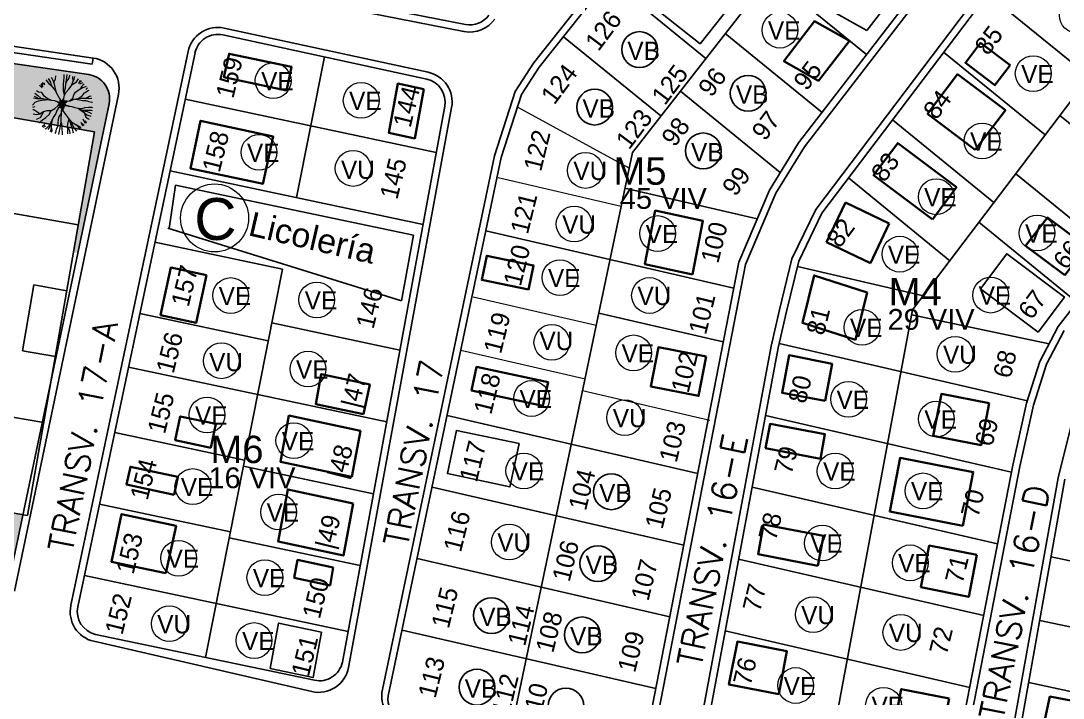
# Model space of a CAD drawing. Extents: x 472704 to 474638, y 1059265 to 1060325.
# Drawn here: x 474059.4 to 474230.8, y 1059726.7 to 1059838 of the extents above; entities that cross this region are included whole.
import ezdxf

# ---------------------------------------------------------------- set-up
doc = ezdxf.new("R2010")
doc.units = 0
doc.header["$LTSCALE"] = 0.4
doc.header["$MEASUREMENT"] = 0
doc.layers.get('0').update_dxf_attribs({"linetype": 'CONTINUOUS', "lineweight": 25})
for name, color, linetype, lineweight in [('AREAS VERDAS', 72, 'CONTINUOUS', 25), ('AREAS VERDES', 2, 'CONTINUOUS', 20), ('CALLES', 140, 'CONTINUOUS', 40), ('CANCHAS', 52, 'CONTINUOUS', 25), ('CASA', 31, 'CONTINUOUS', 30)]:
    doc.layers.add(name, color=color, linetype=linetype, lineweight=lineweight)
for name, color, linetype in [('BIFAMILIARES', 6, 'CONTINUOUS'), ('CASASDURAS', 1, 'CONTINUOUS'), ('Dura', 1, 'CONTINUOUS'), ('MANZANAS', 5, 'CONTINUOUS'), ('NumeroPropu', 6, 'CONTINUOUS'), ('PARCELASPEOPUESTAS', 3, 'CONTINUOUS'), ('PISOS', 8, 'CONTINUOUS'), ('TEXTOPROPU', 7, 'CONTINUOUS'), ('TipoVivienda', 7, 'CONTINUOUS'), ('TOPONIMIA', 1, 'CONTINUOUS'), ('UNIFAMILIAR', 5, 'CONTINUOUS'), ('VIAPROPUESTA', 7, 'CONTINUOUS')]:
    doc.layers.add(name, color=color, linetype=linetype)
doc.styles.add('ARIAL', font='arial.ttf')
doc.styles.add('Numeros Parcelas', font='', dxfattribs={"height": 3})
doc.styles.get("Standard").update_dxf_attribs({"font": 'romans.shx'})
doc.styles.add('TipoVivienda', font='', dxfattribs={"height": 3})
doc.styles.get('Numeros Parcelas').set_extended_font_data('AvantGarde Bk BT')
doc.styles.get('TipoVivienda').set_extended_font_data('AvantGarde Bk BT')

# ---------------------------------------------------------------- blocks, each defined once
blk = doc.blocks.new('FUTBOL')
at = {"layer": 'CANCHAS', "color": 52, "linetype": 'Continuous'}
for p, q in [((473961.99, 1059773.93), (473973, 1059836.97)), ((473973, 1059836.97), (474071.51, 1059819.77)), ((474022.25, 1059828.37), (474011.24, 1059765.32)), ((473970.33, 1059821.71), (473986.59, 1059818.87)), ((473980.91, 1059786.36), (473986.59, 1059818.87)), ((474060.5, 1059756.72), (474071.51, 1059819.77)), ((473973.86, 1059809.92), (473968.44, 1059810.87)), ((473971.97, 1059799.09), (473973.86, 1059809.92)), ((474046.91, 1059774.83), (474052.59, 1059807.34)), ((474052.59, 1059807.34), (474068.84, 1059804.5)), ((473971.97, 1059799.09), (473966.55, 1059800.03)), ((474059.64, 1059783.77), (474061.53, 1059794.61)), ((474061.53, 1059794.61), (474066.95, 1059793.66)), ((473964.65, 1059789.2), (473980.91, 1059786.36)), ((473964.65, 1059789.2), (473980.91, 1059786.36)), ((474059.64, 1059783.77), (474065.06, 1059782.83)), ((474046.91, 1059774.83), (474063.16, 1059771.99)), ((473961.99, 1059773.93), (474060.5, 1059756.72))]:
    blk.add_line(p, q, dxfattribs=at)
blk.add_circle((474016.75, 1059796.85), 4.58, dxfattribs=at)
blk = doc.blocks.new('MATA-P-01')
at = {"color": 84, "linetype": 'ByBlock'}
for p, q in [((18.707, 144.486), (18.732, 144.451)), ((18.723, 144.486), (18.73, 144.458)), ((18.745, 144.499), (18.745, 144.501)), ((18.758, 144.465), (18.745, 144.499)), ((18.79, 144.486), (18.788, 144.517)), ((18.799, 144.445), (18.79, 144.486)), ((18.797, 144.467), (18.806, 144.504)), ((18.806, 144.504), (18.808, 144.514)), ((18.846, 144.488), (18.845, 144.521)), ((18.862, 144.454), (18.846, 144.488)), ((18.87, 144.458), (18.872, 144.493)), ((18.872, 144.493), (18.875, 144.521)), ((18.895, 144.447), (18.899, 144.484)), ((18.899, 144.484), (18.906, 144.517)), ((18.996, 144.482), (18.993, 144.445)), ((18.616, 144.397), (18.605, 144.403)), ((18.647, 144.362), (18.616, 144.397)), ((18.643, 144.402), (18.627, 144.423)), ((18.645, 144.436), (18.645, 144.438)), ((18.68, 144.415), (18.645, 144.436)), ((18.687, 144.432), (18.671, 144.458)), ((18.714, 144.386), (18.68, 144.415)), ((18.701, 144.397), (18.687, 144.432)), ((18.718, 144.451), (18.689, 144.469)), ((18.745, 144.351), (18.714, 144.386)), ((18.732, 144.451), (18.73, 144.456)), ((18.792, 144.432), (18.758, 144.465)), ((18.808, 144.407), (18.792, 144.432)), ((18.808, 144.406), (18.799, 144.445)), ((18.824, 144.367), (18.808, 144.406)), ((18.846, 144.332), (18.824, 144.367)), ((18.868, 144.424), (18.862, 144.454)), ((18.864, 144.375), (18.868, 144.421)), ((18.866, 144.334), (18.864, 144.375)), ((18.868, 144.421), (18.87, 144.458)), ((18.877, 144.334), (18.886, 144.373)), ((18.886, 144.373), (18.892, 144.412)), ((18.892, 144.412), (18.895, 144.447)), ((18.987, 144.377), (18.971, 144.341)), ((19.022, 144.371), (18.986, 144.338)), ((19.013, 144.423), (18.987, 144.377)), ((18.993, 144.445), (19.002, 144.41)), ((19.002, 144.41), (18.993, 144.388)), ((19.04, 144.46), (19.013, 144.423)), ((19.056, 144.388), (19.022, 144.371)), ((19.038, 144.402), (19.024, 144.371)), ((19.069, 144.438), (19.038, 144.402)), ((19.091, 144.417), (19.056, 144.388)), ((19.092, 144.367), (19.107, 144.382)), ((19.127, 144.38), (19.092, 144.367)), ((19.127, 144.373), (19.114, 144.336)), ((18.548, 144.278), (18.544, 144.28)), ((18.582, 144.278), (18.548, 144.278)), ((18.56, 144.321), (18.558, 144.323)), ((18.595, 144.31), (18.56, 144.321)), ((18.589, 144.338), (18.571, 144.347)), ((18.616, 144.284), (18.582, 144.278)), ((18.624, 144.306), (18.589, 144.338)), ((18.631, 144.308), (18.595, 144.31)), ((18.652, 144.278), (18.616, 144.284)), ((18.671, 144.299), (18.631, 144.308)), ((18.667, 144.327), (18.647, 144.362)), ((18.687, 144.278), (18.652, 144.278)), ((18.703, 144.288), (18.667, 144.327)), ((18.707, 144.286), (18.671, 144.299)), ((18.736, 144.275), (18.687, 144.278)), ((18.745, 144.271), (18.703, 144.288)), ((18.758, 144.317), (18.745, 144.351)), ((18.783, 144.247), (18.745, 144.271)), ((18.763, 144.28), (18.758, 144.317)), ((18.792, 144.245), (18.763, 144.28)), ((18.857, 144.295), (18.846, 144.332)), ((18.852, 144.228), (18.859, 144.256)), ((18.857, 144.293), (18.877, 144.334)), ((18.859, 144.256), (18.857, 144.293)), ((18.858, 144.258), (18.858, 144.259)), ((18.866, 144.237), (18.858, 144.258)), ((18.859, 144.297), (18.866, 144.334)), ((18.905, 144.25), (18.892, 144.212)), ((18.924, 144.271), (18.904, 144.249)), ((18.953, 144.306), (18.924, 144.271)), ((18.971, 144.341), (18.953, 144.306)), ((18.986, 144.338), (18.956, 144.312)), ((19.074, 144.241), (19.109, 144.273)), ((19.109, 144.273), (19.143, 144.271)), ((19.114, 144.336), (19.132, 144.362)), ((19.149, 144.347), (19.114, 144.323)), ((19.143, 144.271), (19.17, 144.28)), ((19.183, 144.251), (19.143, 144.234)), ((18.542, 144.162), (18.528, 144.158)), ((18.54, 144.19), (18.529, 144.19)), ((18.54, 144.223), (18.531, 144.221)), ((18.575, 144.219), (18.54, 144.223)), ((18.575, 144.184), (18.54, 144.19)), ((18.58, 144.167), (18.542, 144.162)), ((18.609, 144.206), (18.575, 144.219)), ((18.611, 144.177), (18.575, 144.184)), ((18.611, 144.151), (18.576, 144.132)), ((18.616, 144.169), (18.58, 144.167)), ((18.605, 144.14), (18.582, 144.106)), ((18.643, 144.19), (18.609, 144.206)), ((18.647, 144.175), (18.611, 144.177)), ((18.647, 144.167), (18.611, 144.151)), ((18.663, 144.174), (18.616, 144.169)), ((18.68, 144.182), (18.643, 144.19)), ((18.683, 144.184), (18.647, 144.167)), ((18.685, 144.184), (18.647, 144.175)), ((18.72, 144.186), (18.685, 144.184)), ((18.754, 144.19), (18.72, 144.186)), ((18.788, 144.186), (18.754, 144.19)), ((18.793, 144.185), (18.781, 144.186)), ((18.817, 144.236), (18.783, 144.247)), ((18.783, 144.186), (18.803, 144.187)), ((18.814, 144.186), (18.793, 144.185)), ((18.803, 144.187), (18.823, 144.189)), ((18.835, 144.178), (18.814, 144.186)), ((18.815, 144.236), (18.852, 144.228)), ((18.82, 144.23), (18.816, 144.236)), ((18.836, 144.21), (18.82, 144.23)), ((18.823, 144.189), (18.836, 144.21)), ((18.862, 144.242), (18.826, 144.182)), ((18.826, 144.182), (18.845, 144.229)), ((18.845, 144.229), (18.829, 144.22)), ((18.84, 144.158), (18.835, 144.178)), ((18.836, 144.117), (18.843, 144.138)), ((18.84, 144.182), (18.862, 144.243)), ((18.843, 144.138), (18.84, 144.158)), ((18.842, 144.166), (18.862, 144.242)), ((18.873, 144.232), (18.842, 144.166)), ((18.843, 144.124), (18.873, 144.232)), ((18.885, 144.225), (18.843, 144.124)), ((18.886, 144.227), (18.845, 144.158)), ((18.859, 144.136), (18.856, 144.126)), ((18.886, 144.227), (18.857, 144.138)), ((18.857, 144.138), (18.891, 144.221)), ((18.871, 144.157), (18.859, 144.136)), ((18.886, 144.227), (18.866, 144.237)), ((18.871, 144.209), (18.877, 144.226)), ((18.892, 144.153), (18.871, 144.157)), ((18.891, 144.221), (18.875, 144.159)), ((18.875, 144.159), (18.899, 144.207)), ((18.885, 144.181), (18.887, 144.16)), ((18.906, 144.168), (18.885, 144.181)), ((18.902, 144.247), (18.886, 144.227)), ((18.887, 144.16), (18.891, 144.153)), ((18.905, 144.205), (18.892, 144.212)), ((18.892, 144.154), (18.908, 144.112)), ((18.899, 144.207), (18.897, 144.175)), ((18.899, 144.193), (18.926, 144.208)), ((18.904, 144.171), (18.899, 144.193)), ((18.904, 144.249), (18.9, 144.245)), ((18.908, 144.164), (18.904, 144.171)), ((18.928, 144.208), (18.905, 144.205)), ((18.935, 144.13), (18.908, 144.164)), ((18.953, 144.215), (18.928, 144.208)), ((18.989, 144.212), (18.953, 144.215)), ((19.033, 144.21), (18.989, 144.212)), ((18.991, 144.21), (19.038, 144.219)), ((19.074, 144.21), (19.033, 144.21)), ((19.038, 144.219), (19.074, 144.241)), ((19.054, 144.203), (19.04, 144.208)), ((19.091, 144.19), (19.054, 144.203)), ((19.112, 144.206), (19.074, 144.21)), ((19.107, 144.212), (19.081, 144.21)), ((19.125, 144.177), (19.091, 144.19)), ((19.143, 144.234), (19.107, 144.212)), ((19.149, 144.199), (19.112, 144.206)), ((19.159, 144.156), (19.125, 144.177)), ((19.149, 144.208), (19.132, 144.201)), ((19.183, 144.219), (19.149, 144.208)), ((19.185, 144.199), (19.149, 144.199)), ((19.179, 144.119), (19.159, 144.156)), ((18.54, 144.127), (18.531, 144.127)), ((18.576, 144.132), (18.54, 144.127)), ((18.548, 144.092), (18.54, 144.091)), ((18.582, 144.106), (18.548, 144.092)), ((18.584, 144.045), (18.566, 144.045)), ((18.582, 144.066), (18.567, 144.045)), ((18.614, 144.032), (18.582, 144.014)), ((18.611, 144.079), (18.584, 144.045)), ((18.593, 144.003), (18.62, 144.038)), ((18.729, 144.023), (18.694, 144.012)), ((18.747, 144.032), (18.711, 143.997)), ((18.743, 144.025), (18.725, 143.988)), ((18.763, 144.051), (18.729, 144.023)), ((18.77, 144.06), (18.743, 144.025)), ((18.758, 144.043), (18.763, 144.008)), ((18.805, 144.088), (18.77, 144.06)), ((18.839, 144.121), (18.805, 144.088)), ((18.855, 144.126), (18.835, 144.116)), ((18.835, 144.116), (18.835, 144.117)), ((18.837, 144.006), (18.845, 144.043)), ((18.845, 144.043), (18.85, 144.079)), ((18.85, 144.079), (18.855, 144.114)), ((18.853, 144.092), (18.872, 144.054)), ((18.855, 144.114), (18.856, 144.126)), ((18.872, 144.054), (18.872, 144.019)), ((18.908, 144.112), (18.913, 144.077)), ((18.913, 144.077), (18.926, 144.043)), ((18.926, 144.043), (18.937, 144.008)), ((18.969, 144.095), (18.935, 144.13)), ((18.98, 144.058), (18.969, 144.095)), ((18.971, 144.097), (19.013, 144.086)), ((19.009, 144.014), (18.98, 144.058)), ((19.013, 144.086), (19.047, 144.069)), ((19.047, 144.069), (19.06, 144.032)), ((19.047, 144.069), (19.083, 144.038)), ((19.06, 144.032), (19.069, 143.997)), ((19.083, 144.038), (19.118, 144.023)), ((19.085, 144.038), (19.119, 144.054)), ((19.118, 144.023), (19.152, 144.021)), ((19.119, 144.054), (19.158, 144.071)), ((19.172, 144.097), (19.15, 144.108)), ((19.158, 144.071), (19.167, 144.069)), ((18.622, 143.99), (18.611, 143.977)), ((18.672, 144.003), (18.622, 143.99)), ((18.656, 143.997), (18.625, 143.964)), ((18.683, 143.96), (18.652, 143.932)), ((18.694, 144.012), (18.656, 143.997)), ((18.711, 143.997), (18.683, 143.96)), ((18.689, 143.919), (18.683, 143.91)), ((18.705, 143.953), (18.689, 143.919)), ((18.725, 143.988), (18.705, 143.953)), ((18.729, 143.927), (18.716, 143.892)), ((18.758, 143.962), (18.729, 143.927)), ((18.75, 143.932), (18.743, 143.895)), ((18.761, 143.969), (18.75, 143.932)), ((18.763, 144.008), (18.761, 143.969)), ((18.814, 143.925), (18.803, 143.89)), ((18.821, 143.96), (18.814, 143.925)), ((18.835, 143.997), (18.821, 143.96)), ((18.834, 143.971), (18.837, 144.006)), ((18.834, 143.934), (18.834, 143.971)), ((18.835, 143.895), (18.834, 143.934)), ((18.868, 143.982), (18.862, 143.947)), ((18.862, 143.947), (18.873, 143.91)), ((18.872, 144.019), (18.868, 143.982)), ((18.873, 143.91), (18.875, 143.873)), ((18.931, 143.923), (18.917, 143.888)), ((18.933, 143.925), (18.93, 143.89)), ((18.939, 143.96), (18.933, 143.925)), ((18.937, 144.008), (18.939, 143.969)), ((18.939, 143.999), (18.948, 143.964)), ((18.939, 143.969), (18.946, 143.925)), ((18.946, 143.925), (18.964, 143.89)), ((18.948, 143.964), (18.96, 143.93)), ((18.96, 143.93), (18.987, 143.892)), ((19.016, 143.904), (18.991, 143.925)), ((19.031, 143.91), (19.007, 143.94)), ((19.04, 143.98), (19.009, 144.014)), ((19.074, 143.94), (19.04, 143.98)), ((19.069, 143.997), (19.103, 143.977)), ((19.103, 143.977), (19.107, 143.973)), ((19.152, 144.021), (19.154, 144.021)), ((18.743, 143.895), (18.743, 143.884)), ((18.803, 143.89), (18.797, 143.862)), ((18.834, 143.86), (18.835, 143.895)), ((18.875, 143.873), (18.879, 143.86)), ((18.917, 143.888), (18.919, 143.864)), ((18.93, 143.89), (18.931, 143.869)), ((18.987, 143.892), (18.996, 143.888))]:
    blk.add_line(p, q, dxfattribs=at)

msp = doc.modelspace()

# ---------------------------------------------------------------- hatches: boundary and pattern name
at = {"layer": 'AREAS VERDAS'}
h = msp.add_hatch(dxfattribs=at)
h.set_pattern_fill('AR-SAND', color=64, style=0)
h.set_pattern_definition([(37.5, (0, 0), (-0.0629933581, 1.926823769), [0, -1.52, 0, -1.7, 0, -1.625]), (7.5, (0, 0), (1.769776705, 2.822146065), [0, -0.82, 0, -1.37, 0, -0.525]), (327.5, (-1.23, 0), (3.1141418618, 0.0056590535), [0, -0.5, 0, -1.8, 0, -2.35]), (317.5, (-1.23, 0), (3.0061266046, 0.877675565), [0, -0.25, 0, -1.18, 0, -1.35])])
h.paths.add_polyline_path([(474070.56, 1059829.18), (474000, 1059839.52), (474000, 1059832.26), (474071.51, 1059819.77), (474068.06, 1059800), (474068.78, 1059800), (474073.89, 1059824.4, 0.432243)])
h.paths.add_polyline_path([(473969.16, 1059844.05), (473961.47, 1059800), (473966.54, 1059800), (473973, 1059836.97), (474000, 1059832.26), (474000, 1059839.52)])
h.paths.add_polyline_path([(473966.54, 1059800), (473961.47, 1059800), (473955.47, 1059765.65), (473990.76, 1059757.51), (473994.46, 1059758.71), (473995.22, 1059763.05), (473961.13, 1059769), (473961.99, 1059773.93)])
h.paths.add_polyline_path([(474058.7, 1059751.96), (474015.87, 1059759.44), (474014.92, 1059754), (474017.72, 1059751.3), (474052.7, 1059743.23, 0.420068), (474057.52, 1059746.31)])
at = {"layer": 'PISOS', "linetype": 'Continuous', "lineweight": 20}
h = msp.add_hatch(dxfattribs=at)
h.set_pattern_fill('ANGLE', color=256, scale=5, angle=45, style=0)
h.set_pattern_definition([(45, (0, 0), (-0.9722718241, 0.9722718241), [1, -0.375]), (135, (0, 0), (-0.9722718241, -0.9722718241), [1, -0.375])])
h.paths.add_polyline_path([(474015.87, 1059759.44), (474024.17, 1059757.99), (474024.18, 1059758.03), (474024.17, 1059757.99), (474058.7, 1059751.96), (474059.73, 1059756.85), (474000, 1059767.29), (474000, 1059755.59), (474014.03, 1059752.35), (474018.23, 1059748.31), (474019.79, 1059747.95), (474020.01, 1059748.92), (474020.42, 1059750.68), (474017.72, 1059751.3), (474014.92, 1059754)])
h.paths.add_polyline_path([(474000, 1059767.29), (473961.99, 1059773.93), (473961.13, 1059769), (473964.24, 1059768.46), (473964.02, 1059768.75), (473963.59, 1059769.34), (473963.56, 1059769.36), (473963.55, 1059769.39), (473964.02, 1059768.75), (473964.24, 1059768.46), (473965.76, 1059768.19), (473965.76, 1059768.33), (473965.92, 1059768.94), (473966, 1059769.66), (473966.01, 1059769.66), (473966, 1059769.62), (473965.92, 1059768.94), (473965.76, 1059768.33), (473965.76, 1059768.19), (473966.01, 1059768.15), (473966.05, 1059768.24), (473966.48, 1059768.69), (473966.83, 1059769.21), (473966.84, 1059769.23), (473966.85, 1059769.24), (473966.48, 1059768.69), (473966.05, 1059768.24), (473966.01, 1059768.15), (473987.21, 1059764.45), (473987.1, 1059764.6), (473987.07, 1059764.62), (473987.06, 1059764.65), (473987.21, 1059764.45), (473989.4, 1059764.07), (473989.43, 1059764.2), (473989.52, 1059764.92), (473989.52, 1059764.92), (473989.51, 1059764.88), (473989.43, 1059764.2), (473989.4, 1059764.07), (473990, 1059763.96), (473990.35, 1059764.48), (473990.35, 1059764.49), (473990.36, 1059764.5), (473990, 1059763.96), (473995.22, 1059763.05), (473994.46, 1059758.71), (473991.82, 1059757.86), (473991.85, 1059757.81), (473991.78, 1059757.85), (473990.76, 1059757.51), (473990.5, 1059757.58), (473990.51, 1059757.52), (473990.49, 1059757.58), (473988.66, 1059758), (473988.26, 1059756.25), (473988.03, 1059755.27), (473989, 1059755.05), (473994.54, 1059756.85), (474000, 1059755.59)])

# ---------------------------------------------------------------- linework, layer by layer
at = {"layer": 'BIFAMILIARES', "linetype": 'Continuous'}
for centre in [(474161.16, 1059833.3), (474179.02, 1059826.11), (474153.77, 1059823.84), (474171.63, 1059816.65), (474156.52, 1059760.62), (474154.29, 1059748.82), (474136.79, 1059740.27), (474151.73, 1059737.1), (474134.41, 1059728.51), (474149.04, 1059725.4)]:
    msp.add_circle(centre, 2.94, dxfattribs=at)
at = {"layer": 'CASA'}
for p, q in [((474195.02, 1059808.16), (474191.91, 1059801.67)), ((474195.02, 1059808.16), (474202.24, 1059804.7)), ((474202.24, 1059804.7), (474199.13, 1059798.21)), ((474191.91, 1059801.67), (474199.13, 1059798.21))]:
    msp.add_line(p, q, dxfattribs=at)
for points in [[(474190.62, 1059828.16), (474195.67, 1059834.72), (474189.95, 1059837.95), (474184.9, 1059831.38), (474190.62, 1059828.16)], [(474103.08, 1059826.53), (474103.92, 1059830.44), (474093.64, 1059832.62), (474092.8, 1059828.76), (474103.09, 1059826.57)], [(474125.67, 1059826.77), (474121.37, 1059827.7), (474119.89, 1059819.64), (474124.19, 1059818.7), (474125.67, 1059826.77)], [(474099.21, 1059811.18), (474100.91, 1059819), (474088.95, 1059821.6), (474087.29, 1059813.77), (474099.22, 1059811.24)], [(474209.32, 1059805.39), (474213.28, 1059810.67), (474203.62, 1059817.92), (474199.66, 1059812.64), (474209.31, 1059805.41)], [(474169.85, 1059796.32), (474162.03, 1059798.01), (474163.75, 1059806.84), (474171.58, 1059805.15), (474169.85, 1059796.32)], [(474142.87, 1059793.8), (474143.72, 1059797.81), (474136.03, 1059799.42), (474135.2, 1059795.45), (474142.88, 1059793.84)], [(474196.68, 1059785.58), (474187.94, 1059788.38), (474189.86, 1059796.17), (474198.59, 1059793.37), (474196.68, 1059785.58)], [(474191.68, 1059775.57), (474184.6, 1059776.9), (474185.75, 1059783.05), (474192.82, 1059781.66), (474191.68, 1059775.57)], [(474145.26, 1059774.75), (474146.11, 1059778.66), (474134.34, 1059781.13), (474133.53, 1059777.28), (474145.26, 1059774.75)], [(474218.67, 1059775.17), (474210.82, 1059776.7), (474209.47, 1059769.84), (474217.34, 1059768.3), (474218.67, 1059775.17)], [(474113.83, 1059763.06), (474102.09, 1059765.56), (474103.49, 1059773.14), (474115.23, 1059770.64), (474113.83, 1059763.06)], [(474190.91, 1059766.04), (474191.66, 1059770.07), (474182.62, 1059771.76), (474181.88, 1059767.81), (474190.91, 1059766.04)], [(474114.05, 1059758.72), (474112.47, 1059750.16), (474101.71, 1059752.45), (474103.29, 1059761.01), (474114.05, 1059758.72)], [(474083.25, 1059747.22), (474084.91, 1059755.05), (474075.96, 1059756.96), (474074.29, 1059749.13), (474083.25, 1059747.22)], [(474190.47, 1059748.47), (474191.43, 1059753.38), (474181.56, 1059755.23), (474180.66, 1059750.39), (474190.47, 1059748.47)], [(474216.65, 1059750.25), (474208.8, 1059751.77), (474207.45, 1059744.92), (474215.31, 1059743.38), (474216.65, 1059750.25)], [(474212.07, 1059726.66), (474204.21, 1059728.18), (474202.87, 1059721.33), (474210.73, 1059719.79), (474212.07, 1059726.66)]]:
    msp.add_lwpolyline(points, dxfattribs=at)
for points in [[(474222.12, 1059830.73), (474217.23, 1059834.39), (474214.76, 1059831.12), (474219.62, 1059827.43)], [(474216.38, 1059816.8), (474208.53, 1059822.75), (474213.46, 1059829.24), (474221.34, 1059823.33)], [(474231.1, 1059796.2), (474234.73, 1059800.85), (474228.25, 1059805.71), (474224.62, 1059801.06)], [(474089.9, 1059796.21), (474088.24, 1059788.39), (474082.38, 1059789.64), (474084.04, 1059797.46)], [(474172.12, 1059782.84), (474164.27, 1059784.37), (474163.01, 1059777.9), (474170.86, 1059776.37)], [(474115.73, 1059773.37), (474116.77, 1059778.26), (474108.81, 1059779.95), (474107.9, 1059775.04)], [(474090.64, 1059767.85), (474091.47, 1059771.76), (474085.6, 1059773.01), (474084.77, 1059769.1)], [(474214.32, 1059755.01), (474216.05, 1059763.85), (474204.01, 1059766.19), (474202.3, 1059757.37)], [(474084.6, 1059760.13), (474085.23, 1059763.06), (474077.4, 1059764.73), (474076.78, 1059761.79)], [(474110.78, 1059748.17), (474104.91, 1059749.42), (474104.37, 1059746.47), (474110.24, 1059745.22)], [(474184.07, 1059727.33), (474185.4, 1059734.41), (474177.25, 1059736.01), (474175.87, 1059728.94)], [(474235.53, 1059725.64), (474228.66, 1059726.96), (474226.47, 1059716.79), (474233.34, 1059715.47)]]:
    msp.add_lwpolyline(points, close=True, dxfattribs=at)
at = {"layer": 'CASASDURAS'}
for p, q in [((474084.84, 1059810.99), (474124, 1059802.79)), ((474083.54, 1059803.95), (474122.02, 1059792.02))]:
    msp.add_line(p, q, dxfattribs=at)
for points in [[(474165.35, 1059851.12), (474177.22, 1059841.95), (474171.12, 1059834.26), (474159.37, 1059843.57), (474165.35, 1059851.12)], [(474198.54, 1059836.45), (474203.47, 1059842.85), (474192.03, 1059849.3), (474187.1, 1059842.9), (474198.54, 1059836.45)], [(474083.76, 1059803.88), (474084.84, 1059810.99)], [(474122.02, 1059792.02), (474124, 1059802.79)], [(474226.73, 1059786.85), (474231.05, 1059792.61), (474221.56, 1059799.73), (474217.24, 1059793.97), (474226.73, 1059786.85)], [(474139.8, 1059761.4), (474141.34, 1059768.53), (474131.02, 1059770.7), (474129.54, 1059763.61), (474139.81, 1059761.46)], [(474108.82, 1059737.54), (474107.45, 1059730.07), (474100.4, 1059731.57), (474101.78, 1059739.04), (474108.82, 1059737.54)]]:
    msp.add_lwpolyline(points, dxfattribs=at)
at = {"layer": 'Dura', "linetype": 'Continuous', "lineweight": 20}
for centre in [(474108.06, 1059792.15), (474218.92, 1059792.94), (474142.12, 1059764.05), (474097.75, 1059736.17)]:
    msp.add_circle(centre, 2.94, dxfattribs=at)
at = {"layer": 'PARCELASPEOPUESTAS', "linetype": 'Continuous'}
for p, q in [((474206.44, 1059908.3), (474144.67, 1059830.38)), ((474225.61, 1059900.39), (474160, 1059816.4)), ((474187.31, 1059817.96), (474241.41, 1059888.23)), ((474242.16, 1059873.73), (474191.13, 1059806.41)), ((474261.12, 1059863.12), (474206.08, 1059790.51)), ((474229.99, 1059787.78), (474276.43, 1059847.32)), ((474096.82, 1059844.43), (474132.51, 1059837.41)), ((474172.06, 1059831.84), (474156.12, 1059844.82)), ((474198.5, 1059832.49), (474182.65, 1059845.4)), ((474218.39, 1059842.45), (474235.12, 1059828.83)), ((474191.18, 1059822.98), (474175.26, 1059835.94)), ((474092.61, 1059835.7), (474126.14, 1059828.43)), ((474164.67, 1059822.38), (474148.66, 1059835.41)), ((474088.1, 1059833.01), (474068.75, 1059741.72)), ((474211.17, 1059832.85), (474227.87, 1059819.26)), ((474109.32, 1059832.08), (474104.74, 1059808.98)), ((474144.67, 1059830.38), (474141.75, 1059825.89)), ((474141.75, 1059825.89), (474138.4, 1059815.56)), ((474184.31, 1059813.1), (474167.87, 1059826.48)), ((474086.43, 1059825.13), (474127.72, 1059816.37)), ((474112.28, 1059732.63), (474129.11, 1059823.97)), ((474246.65, 1059809.14), (474230.29, 1059822.45)), ((474219.46, 1059808.17), (474202.76, 1059821.75)), ((474182.52, 1059810.21), (474187.31, 1059817.96)), ((474138.4, 1059815.56), (474119.83, 1059727.1)), ((474160, 1059816.4), (474140.06, 1059721.44)), ((474083.94, 1059813.39), (474125.55, 1059804.57)), ((474212.21, 1059798.6), (474195.51, 1059812.19)), ((474239.26, 1059799.67), (474223.03, 1059812.88)), ((474158.76, 1059810.52), (474180.52, 1059805.5)), ((474177.48, 1059798.33), (474182.52, 1059810.21)), ((474191.13, 1059806.41), (474187.34, 1059798.5)), ((474135.86, 1059803.48), (474176.65, 1059794.08)), ((474233.11, 1059791.79), (474216.99, 1059804.91)), ((474081.45, 1059801.65), (474102.41, 1059797.21)), ((474162.02, 1059718.94), (474177.48, 1059798.33)), ((474187.34, 1059798.5), (474185.31, 1059790.24)), ((474102.41, 1059797.21), (474089.76, 1059733.38)), ((474187.12, 1059797.62), (474207.84, 1059792.84)), ((474078.96, 1059789.91), (474100.08, 1059785.43)), ((474154.45, 1059789.96), (474174.93, 1059785.24)), ((474185.31, 1059790.24), (474183.95, 1059784.29)), ((474190.87, 1059709.29), (474206.08, 1059790.51)), ((474228.52, 1059784.95), (474205.92, 1059789.69)), ((474100.66, 1059788.38), (474121.74, 1059783.91)), ((474227.01, 1059782.03), (474229.99, 1059787.78)), ((474184.11, 1059784.97), (474224.95, 1059775.55)), ((474183.95, 1059784.29), (474171.35, 1059716.98)), ((474077.1, 1059781.1), (474119.57, 1059772.1)), ((474224.83, 1059775.17), (474227.01, 1059782.03)), ((474222.58, 1059765.01), (474224.83, 1059775.17)), ((474129.49, 1059773.14), (474170.72, 1059763.63)), ((474181.87, 1059773.17), (474222.35, 1059763.84)), ((474074.82, 1059770.34), (474096.19, 1059765.81)), ((474095.99, 1059764.83), (474117.39, 1059760.3)), ((474211.71, 1059709.12), (474222.58, 1059765.01)), ((474231.14, 1059762.67), (474221.27, 1059707.51)), ((474127.03, 1059761.39), (474168.43, 1059751.85)), ((474179.66, 1059761.37), (474220.06, 1059752.05)), ((474072.33, 1059758.6), (474093.86, 1059754.04)), ((474093.66, 1059753.06), (474115.21, 1059748.49)), ((474124.56, 1059749.65), (474166.13, 1059740.06)), ((474177.45, 1059749.56), (474217.77, 1059740.26)), ((474228.87, 1059749.95), (474253.4, 1059744.71)), ((474069.84, 1059746.87), (474113.22, 1059737.67)), ((474226.99, 1059739.47), (474251.52, 1059734.22)), ((474071.64, 1059737.16), (474107.69, 1059729.64)), ((474122.09, 1059737.9), (474163.84, 1059728.28)), ((474175.24, 1059737.76), (474215.46, 1059728.48)), ((474225.17, 1059729.27), (474249.7, 1059724.02))]:
    msp.add_line(p, q, dxfattribs=at)
at = {"layer": 'PARCELASPEOPUESTAS', "linetype": 'Continuous', "lineweight": 20}
for p, q in [((474159.46, 1059813.83), (474141.09, 1059823.84)), ((474137.89, 1059812.25), (474158.15, 1059807.58)), ((474133.78, 1059792.68), (474154.03, 1059788.01)), ((474131.75, 1059783.91), (474152.01, 1059779.24)), ((474151.77, 1059777.24), (474172.74, 1059772.4))]:
    msp.add_line(p, q, dxfattribs=at)
at = {"layer": 'PARCELASPEOPUESTAS', "linetype": 'Continuous'}
for centre, radius, start, end in [((474133.25, 1059841.17), 3.83, 258.8712, 324.9466), ((474091.79, 1059831.94), 3.85, 77.7678, 168.0297), ((474125.33, 1059824.67), 3.85, 349.5588, 77.7678), ((474072.5, 1059740.92), 3.83, 168.0297, 257.0141), ((474108.49, 1059733.43), 3.87, 258.0297, 348.157)]:
    msp.add_arc(centre, radius, start, end, dxfattribs=at)
at = {"layer": 'TipoVivienda', "linetype": 'Continuous', "lineweight": 20}
for centre in [(474233.17, 1059838.92), (474184.25, 1059836.49), (474100.89, 1059828.18), (474225.91, 1059829.35), (474115.37, 1059824.94), (474217.5, 1059818.26), (474098.56, 1059816.41), (474209.96, 1059809.1), (474164.14, 1059803.06), (474226.55, 1059803.15), (474203.98, 1059799.67), (474148.07, 1059795.82), (474093.9, 1059792.87), (474197.75, 1059787.63), (474160.17, 1059783.45), (474106.62, 1059780.79), (474143.39, 1059775.95), (474195.54, 1059775.83), (474090.01, 1059773.25), (474209.99, 1059772.58), (474104.29, 1059769.02), (474193.33, 1059764.02), (474087.68, 1059761.48), (474207.78, 1059760.77), (474101.8, 1059757.28), (474191.22, 1059752.19), (474085.35, 1059749.7), (474205.68, 1059748.94), (474099.52, 1059746.52), (474186.84, 1059728.78), (474201.29, 1059725.53)]:
    msp.add_circle(centre, 2.94, dxfattribs=at)
at = {"layer": 'TOPONIMIA', "linetype": 'Continuous', "lineweight": 20}
msp.add_circle((474091.25, 1059805.62), 5.59, dxfattribs=at)
at = {"layer": 'UNIFAMILIAR', "linetype": 'Continuous', "lineweight": 20}
for centre in [(474114.05, 1059813.76), (474152.25, 1059813.43), (474150.4, 1059804.62), (474162.8, 1059792.88), (474146.73, 1059785.18), (474213.06, 1059783.22), (474092.37, 1059782.15), (474158.73, 1059772.81), (474139.74, 1059752.35), (474189.73, 1059740.43), (474083.81, 1059738.93), (474204.14, 1059737.5)]:
    msp.add_circle(centre, 2.94, dxfattribs=at)
at = {"layer": 'VIAPROPUESTA'}
for p, q in [((474206.31, 1059910.02), (474143.72, 1059831.06)), ((474188.27, 1059817.29), (474239.21, 1059883.45)), ((474241.07, 1059874.22), (474190.13, 1059807.02)), ((474086.9, 1059832.98), (474067.61, 1059741.96)), ((474143.72, 1059831.06), (474140.68, 1059826.4)), ((474075.44, 1059825.93), (474058.32, 1059744.29)), ((474140.68, 1059826.4), (474137.27, 1059815.86)), ((474073.89, 1059824.4), (474057.52, 1059746.31)), ((474113.29, 1059731.74), (474130.24, 1059823.76)), ((474183.56, 1059809.67), (474188.27, 1059817.29)), ((474137.27, 1059815.86), (474118.85, 1059728.15)), ((474178.6, 1059797.99), (474183.56, 1059809.67)), ((474190.13, 1059807.02), (474186.23, 1059798.89)), ((474186.23, 1059798.89), (474184.17, 1059790.51)), ((474163.17, 1059718.71), (474178.6, 1059797.99)), ((474184.17, 1059790.51), (474182.8, 1059784.53)), ((474228.09, 1059781.58), (474230.98, 1059787.15)), ((474182.8, 1059784.53), (474170.2, 1059717.2)), ((474225.96, 1059774.87), (474228.09, 1059781.58)), ((474233.6, 1059777.22), (474229.99, 1059762.92)), ((474223.72, 1059764.77), (474225.96, 1059774.87)), ((474212.86, 1059708.89), (474223.72, 1059764.77)), ((474229.99, 1059762.92), (474220.11, 1059707.72))]:
    msp.add_line(p, q, dxfattribs=at)
at = {"layer": 'VIAPROPUESTA', "linetype": 'Continuous'}
for p, q in [((474071.27, 1059831.91), (473874.9, 1059860.69)), ((474071.13, 1059830.92), (473874.76, 1059859.7)), ((474070.56, 1059829.18), (473969.16, 1059844.05)), ((474096.6, 1059843.28), (474132.28, 1059836.26)), ((474092.85, 1059836.83), (474126.39, 1059829.56)), ((474071.13, 1059830.92), (474071.27, 1059831.91)), ((474071.37, 1059736.05), (474107.25, 1059727.78))]:
    msp.add_line(p, q, dxfattribs=at)
for centre, radius, start, end in [((474133.25, 1059841.17), 5, 258.8712, 324.9466), ((474091.79, 1059831.94), 5, 77.7678, 168.0297), ((474070.55, 1059826.96), 5, 348.157, 81.6613), ((474069.98, 1059825.23), 4, 348.157, 81.6613), ((474125.33, 1059824.67), 5, 349.5588, 77.7678), ((474072.5, 1059740.92), 5, 168.0297, 257.0141), ((474108.37, 1059732.65), 5, 257.0141, 349.5588)]:
    msp.add_arc(centre, radius, start, end, dxfattribs=at)
at = {"layer": 'VIAPROPUESTA'}
for centre, radius in [((474123.75, 1059727.12), 5), ((474122.76, 1059726.49), 3)]:
    msp.add_arc(centre, radius, 168.1425, 257.8114, dxfattribs=at)

# ---------------------------------------------------------------- block references
at = {"layer": 'AREAS VERDES', "linetype": 'Continuous', "ltscale": 0.5, "xscale": -14.99999999996515, "yscale": 15, "zscale": 15, "rotation": 348.5314147924839}
msp.add_blockref('MATA-P-01', (473913.44, 1057648.36), dxfattribs=at)
at = {"layer": 'CANCHAS', "linetype": 'Continuous'}
msp.add_blockref('FUTBOL', (0, 0), dxfattribs=at)

# ---------------------------------------------------------------- texts
at = {"layer": 'CALLES', "linetype": 'Continuous'}
for s, p in [('TRANSV. 17-A', (474067.81, 1059750.44)), ('TRANSV. 17', (474122.98, 1059751.38)), ('TRANSV. 16-E', (474171.28, 1059731.62)), ('TRANSV. 16-D', (474220.97, 1059722.92))]:
    msp.add_text(s, height=4, rotation=78.6575, dxfattribs=at).set_placement(p)
at = {"layer": 'MANZANAS', "linetype": 'Continuous', "style": 'ARIAL'}
for s, height, p in [('M5', 4.5, (474156.86, 1059811.08)), ('45 VIV', 3.416, (474157.91, 1059807.12)), ('M4', 4.5, (474202.13, 1059791.27)), ('29 VIV', 3.416, (474201.95, 1059787.24)), ('M6', 4.5, (474090.57, 1059765.34)), ('16 VIV', 3.416, (474090.24, 1059761.21))]:
    msp.add_text(s, height=height, dxfattribs=at).set_placement(p)
at = {"layer": 'NumeroPropu', "linetype": 'Continuous', "lineweight": 20, "style": 'Numeros Parcelas'}
for s, rotation, p in [('126', 53.1502, (474154.39, 1059832.86)), ('85', 53.1502, (474218.46, 1059832.17)), ('159', 76.1533, (474094.32, 1059825.12)), ('124', 53.1502, (474147.13, 1059824.07)), ('125', 53.1502, (474165.32, 1059823.97)), ('95', 53.1502, (474188.66, 1059826.37)), ('96', 53.1502, (474172.98, 1059825.3)), ('144', 76.1533, (474123.47, 1059820.32)), ('84', 53.1502, (474209.99, 1059821.6)), ('123', 53.1502, (474159.44, 1059816.68)), ('97', 53.1502, (474181.79, 1059818.13)), ('98', 53.1502, (474166.94, 1059817.13)), ('158', 76.1533, (474092.08, 1059812.95)), ('122', 76.1533, (474144.95, 1059813.12)), ('145', 76.1533, (474121.3, 1059808.51)), ('83', 53.1502, (474201.42, 1059811.33)), ('99', 53.1502, (474176.92, 1059809)), ('121', 76.1533, (474142.78, 1059802.8)), ('82', 53.1502, (474194.08, 1059800.51)), ('100', 76.1533, (474174.09, 1059798.01)), ('66', 53.1502, (474231.36, 1059796.93)), ('120', 76.1533, (474141.62, 1059794.26)), ('157', 76.1533, (474086.97, 1059790.87)), ('146', 76.1533, (474117.38, 1059787.25)), ('67', 53.1502, (474225.61, 1059788.72)), ('101', 76.1533, (474172.08, 1059786.3)), ('119', 76.1533, (474138.36, 1059783.15)), ('81', 76.1533, (474191.47, 1059786.18)), ('156', 76.1533, (474084.5, 1059779.91)), ('102', 76.1533, (474169.2, 1059776.71)), ('68', 76.1533, (474222.17, 1059779.11)), ('|47', 76.1533, (474114.95, 1059774.24)), ('118', 76.1533, (474136.75, 1059773.17)), ('80', 76.1533, (474188.46, 1059774.97)), ('155', 76.1533, (474083.08, 1059769.99)), ('69', 76.1533, (474219.17, 1059767.91)), ('103', 76.1533, (474167.24, 1059765.27)), ('117', 76.1533, (474134.38, 1059762.03)), ('|48', 76.1533, (474112.72, 1059762.57)), ('79', 76.1533, (474186.16, 1059763.32)), ('154', 76.1533, (474080.23, 1059759.08)), ('104', 76.1533, (474152.33, 1059757.37)), ('105', 76.1533, (474164.92, 1059754.33)), ('70', 76.1533, (474216.87, 1059756.25)), ('116', 76.1533, (474131.77, 1059750.54)), ('78', 76.1533, (474183.57, 1059752.44)), ('|49', 76.1533, (474110.71, 1059751.04)), ('153', 76.1533, (474077.9, 1059746.91)), ('106', 76.1533, (474149.64, 1059745.68)), ('107', 76.1533, (474162.61, 1059742.55)), ('71', 76.1533, (474214.27, 1059745.38)), ('150', 76.1533, (474108.55, 1059739.58)), ('77', 76.1533, (474180.97, 1059740.73)), ('152', 76.1533, (474076.08, 1059736.96)), ('115', 76.1533, (474129.77, 1059738)), ('114', 76.1533, (474142.31, 1059735.1)), ('108', 76.1533, (474146.94, 1059733.99)), ('72', 76.1533, (474211.67, 1059733.66)), ('151', 76.1533, (474106.73, 1059730.07)), ('109', 76.1533, (474160.41, 1059730.76)), ('113', 76.1533, (474127.59, 1059726.55)), ('76', 76.1533, (474179.4, 1059728.62)), ('112', 76.1533, (474139.71, 1059723.75)), ('110', 76.1533, (474144.56, 1059722.22))]:
    msp.add_text(s, height=3, rotation=rotation, dxfattribs=at).set_placement(p)
at = {"layer": 'TEXTOPROPU', "style": 'ARIAL'}
msp.add_text('Licolería', height=4, rotation=347.0034, dxfattribs=at).set_placement((474096.61, 1059802.81))
at = {"layer": 'TipoVivienda', "linetype": 'Continuous', "lineweight": 20, "style": 'TipoVivienda'}
for s, p in [('VE', (474182.27, 1059834.92)), ('VB', (474159.15, 1059831.59)), ('VE', (474223.93, 1059827.78)), ('VE', (474098.91, 1059826.61)), ('VB', (474177.01, 1059824.4)), ('VE', (474113.38, 1059823.36)), ('VB', (474151.76, 1059822.13)), ('VE', (474215.52, 1059816.69)), ('VE', (474096.58, 1059814.84)), ('VB', (474169.62, 1059814.94)), ('VU', (474112.04, 1059812.05)), ('VU', (474150.27, 1059811.86)), ('VE', (474207.97, 1059807.52)), ('VU', (474148.42, 1059803.05)), ('VE', (474162.16, 1059801.48)), ('VE', (474224.57, 1059801.58)), ('VE', (474202, 1059798.09)), ('VE', (474146.09, 1059794.25)), ('VE', (474091.92, 1059791.29)), ('VE', (474106.08, 1059790.58)), ('VU', (474160.81, 1059791.31)), ('VE', (474216.93, 1059791.36)), ('VE', (474195.77, 1059786.06)), ('VU', (474144.68, 1059783.91)), ('VE', (474158.19, 1059781.87)), ('VU', (474211.07, 1059781.65)), ('VU', (474090.36, 1059780.44)), ('VE', (474104.64, 1059779.22)), ('VE', (474141.41, 1059774.37)), ('VE', (474193.56, 1059774.25)), ('VE', (474088.03, 1059771.67)), ('VU', (474156.75, 1059771.23)), ('VE', (474208.01, 1059771)), ('VE', (474102.31, 1059767.44)), ('VE', (474140.13, 1059762.48)), ('VE', (474191.35, 1059762.45)), ('VE', (474085.7, 1059759.9)), ('VE', (474205.8, 1059759.2)), ('VB', (474154.51, 1059758.92)), ('VE', (474099.82, 1059755.71)), ('VU', (474137.76, 1059750.78)), ('VE', (474189.24, 1059750.62)), ('VE', (474083.36, 1059748.13)), ('VB', (474152.28, 1059747.11)), ('VE', (474203.69, 1059747.37)), ('VE', (474097.54, 1059744.94)), ('VB', (474134.78, 1059738.56)), ('VU', (474187.74, 1059738.86)), ('VU', (474081.82, 1059737.35)), ('VB', (474149.72, 1059735.39)), ('VU', (474202.16, 1059735.93)), ('VE', (474095.77, 1059734.6)), ('VB', (474132.4, 1059726.8)), ('VE', (474184.86, 1059727.2)), ('VE', (474199.31, 1059723.95))]:
    msp.add_text(s, height=3, dxfattribs=at).set_placement(p)
at = {"layer": 'TOPONIMIA', "linetype": 'Continuous', "style": 'ARIAL'}
msp.add_text('C', height=6.88, dxfattribs=at).set_placement((474087.91, 1059802.01))

doc.saveas('drawing.dxf')
